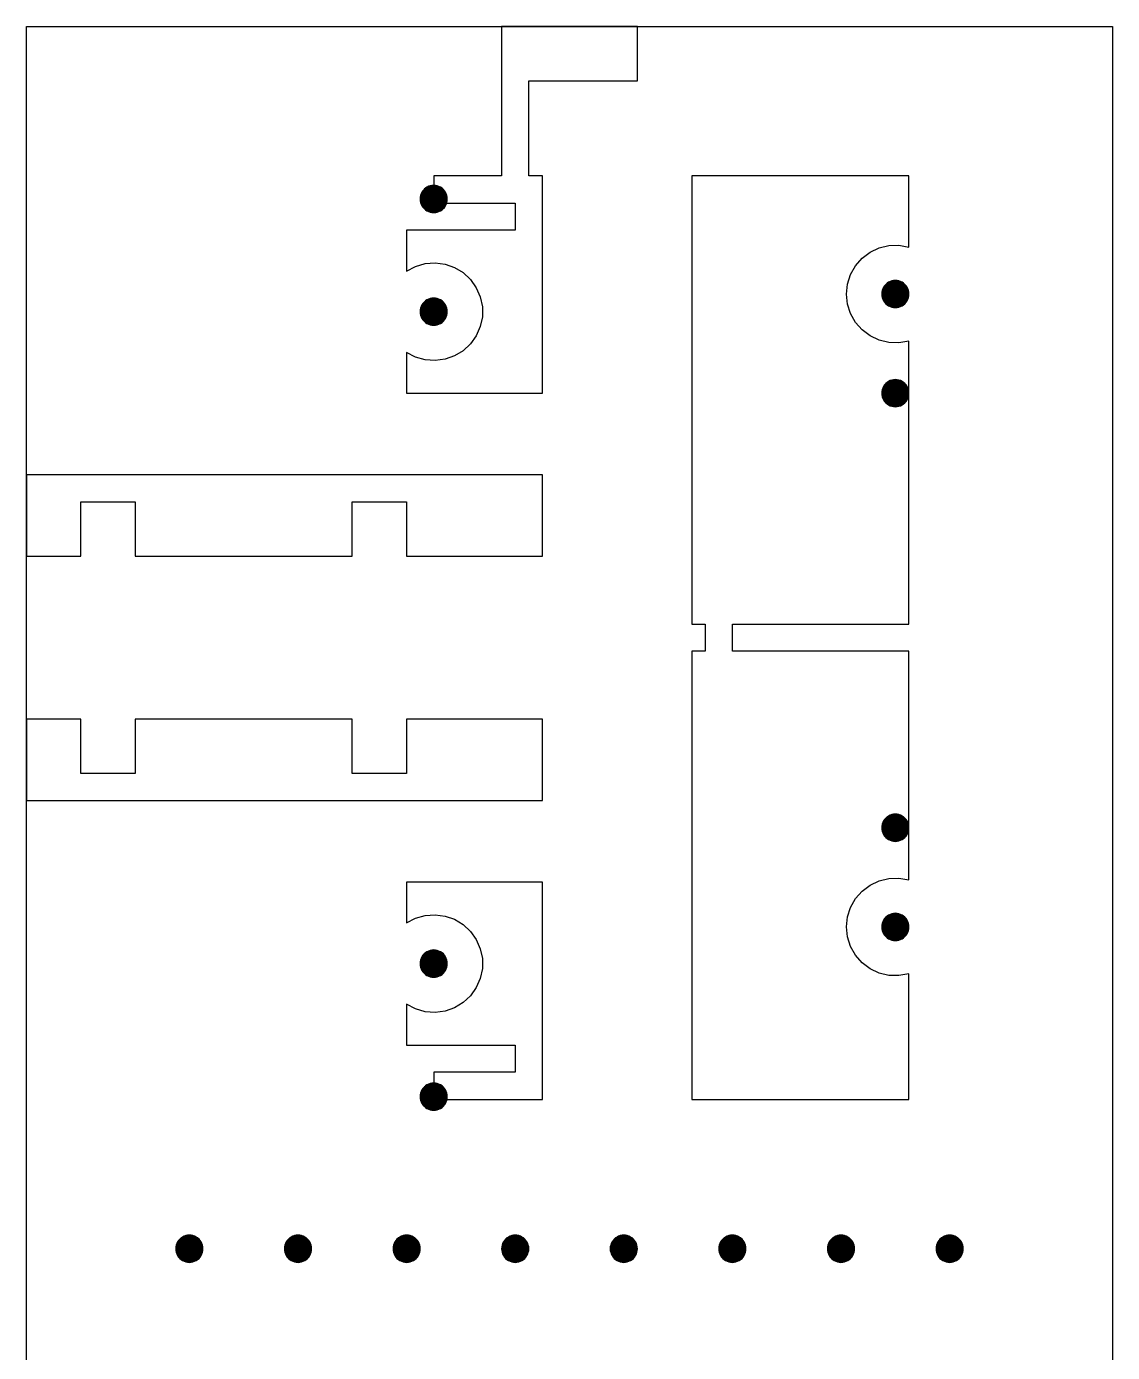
# Model space of a CAD drawing. Extents: x -2 to 177, y -6 to 16.
# Drawn here: x 98 to 102, y -0.382 to 4.5 of the extents above; entities that cross this region are included whole.
import ezdxf

# ---------------------------------------------------------------- set-up
doc = ezdxf.new("R2010")
doc.units = 0
for name, color, linetype in [('C2', 232, 'continuous'), ('Outline', 1, 'continuous'), ('V2', 103, 'continuous')]:
    doc.layers.add(name, color=color, linetype=linetype)

msp = doc.modelspace()

# ---------------------------------------------------------------- linework, layer by layer
at = {"layer": 'C2'}
for points in [[(99.4, 3.3003), (99.4, 3.15), (99.9, 3.15), (99.9, 3.95), (99.85, 3.95), (99.85, 4.3), (100.25, 4.3), (100.25, 4.5), (99.75, 4.5), (99.75, 3.95), (99.5, 3.95), (99.5, 3.915), (99.482, 3.9117), (99.4665, 3.9021), (99.4554, 3.8876), (99.4503, 3.8701), (99.4518, 3.8519), (99.4597, 3.8354), (99.473, 3.8229), (99.4899, 3.816), (99.5082, 3.8157), (99.5253, 3.8219), (99.5391, 3.8339), (99.5477, 3.85), (99.8, 3.85), (99.8, 3.75), (99.4, 3.75), (99.4, 3.5997), (99.4327, 3.6169), (99.4682, 3.6272), (99.5051, 3.6299), (99.5417, 3.6251), (99.5766, 3.6129), (99.6082, 3.5938), (99.6353, 3.5687), (99.6567, 3.5385), (99.6715, 3.5047), (99.679, 3.4685), (99.679, 3.4315), (99.6715, 3.3953), (99.6567, 3.3615), (99.6353, 3.3313), (99.6082, 3.3062), (99.5766, 3.2871), (99.5417, 3.2749), (99.5051, 3.2701), (99.4682, 3.2728), (99.4327, 3.2831), (99.4, 3.3003)], [(101.25, 1.3579), (101.25, 2.2), (100.6, 2.2), (100.6, 2.3), (101.25, 2.3), (101.25, 3.3421), (101.2136, 3.3355), (101.1766, 3.3365), (101.1407, 3.3451), (101.1072, 3.3608), (101.0776, 3.383), (101.0532, 3.4108), (101.035, 3.443), (101.0238, 3.4782), (101.02, 3.515), (101.0238, 3.5518), (101.035, 3.587), (101.0532, 3.6192), (101.0776, 3.647), (101.1072, 3.6692), (101.1407, 3.6849), (101.1766, 3.6935), (101.2136, 3.6945), (101.25, 3.6879), (101.25, 3.95), (100.45, 3.95), (100.45, 2.3), (100.5, 2.3), (100.5, 2.2), (100.45, 2.2), (100.45, 0.55), (101.25, 0.55), (101.25, 1.0121), (101.2136, 1.0055), (101.1766, 1.0065), (101.1407, 1.0151), (101.1072, 1.0308), (101.0776, 1.053), (101.0532, 1.0808), (101.035, 1.113), (101.0238, 1.1482), (101.02, 1.185), (101.0238, 1.2218), (101.035, 1.257), (101.0532, 1.2892), (101.0776, 1.317), (101.1072, 1.3392), (101.1407, 1.3549), (101.1766, 1.3635), (101.2136, 1.3645), (101.25, 1.3579)], [(101.25, 3.515), (101.2496, 3.5215), (101.2483, 3.5279), (101.2462, 3.5341), (101.2433, 3.54), (101.2397, 3.5454), (101.2354, 3.5504), (101.2304, 3.5547), (101.225, 3.5583), (101.2191, 3.5612), (101.2129, 3.5633), (101.2065, 3.5646), (101.2, 3.565), (101.1935, 3.5646), (101.1871, 3.5633), (101.1809, 3.5612), (101.175, 3.5583), (101.1696, 3.5547), (101.1646, 3.5504), (101.1603, 3.5454), (101.1567, 3.54), (101.1538, 3.5341), (101.1517, 3.5279), (101.1504, 3.5215), (101.15, 3.515), (101.1504, 3.5085), (101.1517, 3.5021), (101.1538, 3.4959), (101.1567, 3.49), (101.1603, 3.4846), (101.1646, 3.4796), (101.1696, 3.4753), (101.175, 3.4717), (101.1809, 3.4688), (101.1871, 3.4667), (101.1935, 3.4654), (101.2, 3.465), (101.2065, 3.4654), (101.2129, 3.4667), (101.2191, 3.4688), (101.225, 3.4717), (101.2304, 3.4753), (101.2354, 3.4796), (101.2397, 3.4846), (101.2433, 3.49), (101.2462, 3.4959), (101.2483, 3.5021), (101.2496, 3.5085), (101.25, 3.515)], [(99.55, 3.45), (99.5496, 3.4565), (99.5483, 3.4629), (99.5462, 3.4691), (99.5433, 3.475), (99.5397, 3.4804), (99.5354, 3.4854), (99.5304, 3.4897), (99.525, 3.4933), (99.5191, 3.4962), (99.5129, 3.4983), (99.5065, 3.4996), (99.5, 3.5), (99.4935, 3.4996), (99.4871, 3.4983), (99.4809, 3.4962), (99.475, 3.4933), (99.4696, 3.4897), (99.4646, 3.4854), (99.4603, 3.4804), (99.4567, 3.475), (99.4538, 3.4691), (99.4517, 3.4629), (99.4504, 3.4565), (99.45, 3.45), (99.4504, 3.4435), (99.4517, 3.4371), (99.4538, 3.4309), (99.4567, 3.425), (99.4603, 3.4196), (99.4646, 3.4146), (99.4696, 3.4103), (99.475, 3.4067), (99.4809, 3.4038), (99.4871, 3.4017), (99.4935, 3.4004), (99.5, 3.4), (99.5065, 3.4004), (99.5129, 3.4017), (99.5191, 3.4038), (99.525, 3.4067), (99.5304, 3.4103), (99.5354, 3.4146), (99.5397, 3.4196), (99.5433, 3.425), (99.5462, 3.4309), (99.5483, 3.4371), (99.5496, 3.4435), (99.55, 3.45)], [(98, 2.55), (98.2, 2.55), (98.2, 2.75), (98.4, 2.75), (98.4, 2.55), (99.2, 2.55), (99.2, 2.75), (99.4, 2.75), (99.4, 2.55), (99.9, 2.55), (99.9, 2.85), (98, 2.85), (98, 2.55)], [(98, 1.65), (99.9, 1.65), (99.9, 1.95), (99.4, 1.95), (99.4, 1.75), (99.2, 1.75), (99.2, 1.95), (98.4, 1.95), (98.4, 1.75), (98.2, 1.75), (98.2, 1.95), (98, 1.95), (98, 1.65)], [(99.4, 0.9003), (99.4, 0.75), (99.8, 0.75), (99.8, 0.65), (99.5, 0.65), (99.5, 0.61), (99.4816, 0.6065), (99.4659, 0.5965), (99.4548, 0.5814), (99.4501, 0.5634), (99.4524, 0.5448), (99.4613, 0.5284), (99.4756, 0.5164), (99.4933, 0.5104), (99.512, 0.5115), (99.529, 0.5192), (99.5419, 0.5327), (99.549, 0.55), (99.9, 0.55), (99.9, 1.35), (99.4, 1.35), (99.4, 1.1997), (99.4327, 1.2169), (99.4682, 1.2272), (99.5051, 1.2299), (99.5417, 1.2251), (99.5766, 1.2129), (99.6082, 1.1938), (99.6353, 1.1687), (99.6567, 1.1385), (99.6715, 1.1047), (99.679, 1.0685), (99.679, 1.0315), (99.6715, 0.9953), (99.6567, 0.9615), (99.6353, 0.9313), (99.6082, 0.9062), (99.5766, 0.8871), (99.5417, 0.8749), (99.5051, 0.8701), (99.4682, 0.8728), (99.4327, 0.8831), (99.4, 0.9003)], [(101.25, 1.185), (101.2496, 1.1915), (101.2483, 1.1979), (101.2462, 1.2041), (101.2433, 1.21), (101.2397, 1.2154), (101.2354, 1.2204), (101.2304, 1.2247), (101.225, 1.2283), (101.2191, 1.2312), (101.2129, 1.2333), (101.2065, 1.2346), (101.2, 1.235), (101.1935, 1.2346), (101.1871, 1.2333), (101.1809, 1.2312), (101.175, 1.2283), (101.1696, 1.2247), (101.1646, 1.2204), (101.1603, 1.2154), (101.1567, 1.21), (101.1538, 1.2041), (101.1517, 1.1979), (101.1504, 1.1915), (101.15, 1.185), (101.1504, 1.1785), (101.1517, 1.1721), (101.1538, 1.1659), (101.1567, 1.16), (101.1603, 1.1546), (101.1646, 1.1496), (101.1696, 1.1453), (101.175, 1.1417), (101.1809, 1.1388), (101.1871, 1.1367), (101.1935, 1.1354), (101.2, 1.135), (101.2065, 1.1354), (101.2129, 1.1367), (101.2191, 1.1388), (101.225, 1.1417), (101.2304, 1.1453), (101.2354, 1.1496), (101.2397, 1.1546), (101.2433, 1.16), (101.2462, 1.1659), (101.2483, 1.1721), (101.2496, 1.1785), (101.25, 1.185)], [(99.55, 1.05), (99.5496, 1.0565), (99.5483, 1.0629), (99.5462, 1.0691), (99.5433, 1.075), (99.5397, 1.0804), (99.5354, 1.0854), (99.5304, 1.0897), (99.525, 1.0933), (99.5191, 1.0962), (99.5129, 1.0983), (99.5065, 1.0996), (99.5, 1.1), (99.4935, 1.0996), (99.4871, 1.0983), (99.4809, 1.0962), (99.475, 1.0933), (99.4696, 1.0897), (99.4646, 1.0854), (99.4603, 1.0804), (99.4567, 1.075), (99.4538, 1.0691), (99.4517, 1.0629), (99.4504, 1.0565), (99.45, 1.05), (99.4504, 1.0435), (99.4517, 1.0371), (99.4538, 1.0309), (99.4567, 1.025), (99.4603, 1.0196), (99.4646, 1.0146), (99.4696, 1.0103), (99.475, 1.0067), (99.4809, 1.0038), (99.4871, 1.0017), (99.4935, 1.0004), (99.5, 1), (99.5065, 1.0004), (99.5129, 1.0017), (99.5191, 1.0038), (99.525, 1.0067), (99.5304, 1.0103), (99.5354, 1.0146), (99.5397, 1.0196), (99.5433, 1.025), (99.5462, 1.0309), (99.5483, 1.0371), (99.5496, 1.0435), (99.55, 1.05)], [(98.65, 0), (98.6496, 0.0065), (98.6483, 0.0129), (98.6462, 0.0191), (98.6433, 0.025), (98.6397, 0.0304), (98.6354, 0.0354), (98.6304, 0.0397), (98.625, 0.0433), (98.6191, 0.0462), (98.6129, 0.0483), (98.6065, 0.0496), (98.6, 0.05), (98.5935, 0.0496), (98.5871, 0.0483), (98.5809, 0.0462), (98.575, 0.0433), (98.5696, 0.0397), (98.5646, 0.0354), (98.5603, 0.0304), (98.5567, 0.025), (98.5538, 0.0191), (98.5517, 0.0129), (98.5504, 0.0065), (98.55, 0), (98.5504, -0.0065), (98.5517, -0.0129), (98.5538, -0.0191), (98.5567, -0.025), (98.5603, -0.0304), (98.5646, -0.0354), (98.5696, -0.0397), (98.575, -0.0433), (98.5809, -0.0462), (98.5871, -0.0483), (98.5935, -0.0496), (98.6, -0.05), (98.6065, -0.0496), (98.6129, -0.0483), (98.6191, -0.0462), (98.625, -0.0433), (98.6304, -0.0397), (98.6354, -0.0354), (98.6397, -0.0304), (98.6433, -0.025), (98.6462, -0.0191), (98.6483, -0.0129), (98.6496, -0.0065), (98.65, 0)], [(99.05, 0), (99.0496, 0.0065), (99.0483, 0.0129), (99.0462, 0.0191), (99.0433, 0.025), (99.0397, 0.0304), (99.0354, 0.0354), (99.0304, 0.0397), (99.025, 0.0433), (99.0191, 0.0462), (99.0129, 0.0483), (99.0065, 0.0496), (99, 0.05), (98.9935, 0.0496), (98.9871, 0.0483), (98.9809, 0.0462), (98.975, 0.0433), (98.9696, 0.0397), (98.9646, 0.0354), (98.9603, 0.0304), (98.9567, 0.025), (98.9538, 0.0191), (98.9517, 0.0129), (98.9504, 0.0065), (98.95, 0), (98.9504, -0.0065), (98.9517, -0.0129), (98.9538, -0.0191), (98.9567, -0.025), (98.9603, -0.0304), (98.9646, -0.0354), (98.9696, -0.0397), (98.975, -0.0433), (98.9809, -0.0462), (98.9871, -0.0483), (98.9935, -0.0496), (99, -0.05), (99.0065, -0.0496), (99.0129, -0.0483), (99.0191, -0.0462), (99.025, -0.0433), (99.0304, -0.0397), (99.0354, -0.0354), (99.0397, -0.0304), (99.0433, -0.025), (99.0462, -0.0191), (99.0483, -0.0129), (99.0496, -0.0065), (99.05, 0)], [(99.45, 0), (99.4496, 0.0065), (99.4483, 0.0129), (99.4462, 0.0191), (99.4433, 0.025), (99.4397, 0.0304), (99.4354, 0.0354), (99.4304, 0.0397), (99.425, 0.0433), (99.4191, 0.0462), (99.4129, 0.0483), (99.4065, 0.0496), (99.4, 0.05), (99.3935, 0.0496), (99.3871, 0.0483), (99.3809, 0.0462), (99.375, 0.0433), (99.3696, 0.0397), (99.3646, 0.0354), (99.3603, 0.0304), (99.3567, 0.025), (99.3538, 0.0191), (99.3517, 0.0129), (99.3504, 0.0065), (99.35, 0), (99.3504, -0.0065), (99.3517, -0.0129), (99.3538, -0.0191), (99.3567, -0.025), (99.3603, -0.0304), (99.3646, -0.0354), (99.3696, -0.0397), (99.375, -0.0433), (99.3809, -0.0462), (99.3871, -0.0483), (99.3935, -0.0496), (99.4, -0.05), (99.4065, -0.0496), (99.4129, -0.0483), (99.4191, -0.0462), (99.425, -0.0433), (99.4304, -0.0397), (99.4354, -0.0354), (99.4397, -0.0304), (99.4433, -0.025), (99.4462, -0.0191), (99.4483, -0.0129), (99.4496, -0.0065), (99.45, 0)], [(99.85, 0), (99.8496, 0.0065), (99.8483, 0.0129), (99.8462, 0.0191), (99.8433, 0.025), (99.8397, 0.0304), (99.8354, 0.0354), (99.8304, 0.0397), (99.825, 0.0433), (99.8191, 0.0462), (99.8129, 0.0483), (99.8065, 0.0496), (99.8, 0.05), (99.7935, 0.0496), (99.7871, 0.0483), (99.7809, 0.0462), (99.775, 0.0433), (99.7696, 0.0397), (99.7646, 0.0354), (99.7603, 0.0304), (99.7567, 0.025), (99.7538, 0.0191), (99.7517, 0.0129), (99.7504, 0.0065), (99.75, 0), (99.7504, -0.0065), (99.7517, -0.0129), (99.7538, -0.0191), (99.7567, -0.025), (99.7603, -0.0304), (99.7646, -0.0354), (99.7696, -0.0397), (99.775, -0.0433), (99.7809, -0.0462), (99.7871, -0.0483), (99.7935, -0.0496), (99.8, -0.05), (99.8065, -0.0496), (99.8129, -0.0483), (99.8191, -0.0462), (99.825, -0.0433), (99.8304, -0.0397), (99.8354, -0.0354), (99.8397, -0.0304), (99.8433, -0.025), (99.8462, -0.0191), (99.8483, -0.0129), (99.8496, -0.0065), (99.85, 0)], [(100.25, 0), (100.2496, 0.0065), (100.2483, 0.0129), (100.2462, 0.0191), (100.2433, 0.025), (100.2397, 0.0304), (100.2354, 0.0354), (100.2304, 0.0397), (100.225, 0.0433), (100.2191, 0.0462), (100.2129, 0.0483), (100.2065, 0.0496), (100.2, 0.05), (100.1935, 0.0496), (100.1871, 0.0483), (100.1809, 0.0462), (100.175, 0.0433), (100.1696, 0.0397), (100.1646, 0.0354), (100.1603, 0.0304), (100.1567, 0.025), (100.1538, 0.0191), (100.1517, 0.0129), (100.1504, 0.0065), (100.15, 0), (100.1504, -0.0065), (100.1517, -0.0129), (100.1538, -0.0191), (100.1567, -0.025), (100.1603, -0.0304), (100.1646, -0.0354), (100.1696, -0.0397), (100.175, -0.0433), (100.1809, -0.0462), (100.1871, -0.0483), (100.1935, -0.0496), (100.2, -0.05), (100.2065, -0.0496), (100.2129, -0.0483), (100.2191, -0.0462), (100.225, -0.0433), (100.2304, -0.0397), (100.2354, -0.0354), (100.2397, -0.0304), (100.2433, -0.025), (100.2462, -0.0191), (100.2483, -0.0129), (100.2496, -0.0065), (100.25, 0)], [(100.65, 0), (100.6496, 0.0065), (100.6483, 0.0129), (100.6462, 0.0191), (100.6433, 0.025), (100.6397, 0.0304), (100.6354, 0.0354), (100.6304, 0.0397), (100.625, 0.0433), (100.6191, 0.0462), (100.6129, 0.0483), (100.6065, 0.0496), (100.6, 0.05), (100.5935, 0.0496), (100.5871, 0.0483), (100.5809, 0.0462), (100.575, 0.0433), (100.5696, 0.0397), (100.5646, 0.0354), (100.5603, 0.0304), (100.5567, 0.025), (100.5538, 0.0191), (100.5517, 0.0129), (100.5504, 0.0065), (100.55, 0), (100.5504, -0.0065), (100.5517, -0.0129), (100.5538, -0.0191), (100.5567, -0.025), (100.5603, -0.0304), (100.5646, -0.0354), (100.5696, -0.0397), (100.575, -0.0433), (100.5809, -0.0462), (100.5871, -0.0483), (100.5935, -0.0496), (100.6, -0.05), (100.6065, -0.0496), (100.6129, -0.0483), (100.6191, -0.0462), (100.625, -0.0433), (100.6304, -0.0397), (100.6354, -0.0354), (100.6397, -0.0304), (100.6433, -0.025), (100.6462, -0.0191), (100.6483, -0.0129), (100.6496, -0.0065), (100.65, 0)], [(101.05, 0), (101.0496, 0.0065), (101.0483, 0.0129), (101.0462, 0.0191), (101.0433, 0.025), (101.0397, 0.0304), (101.0354, 0.0354), (101.0304, 0.0397), (101.025, 0.0433), (101.0191, 0.0462), (101.0129, 0.0483), (101.0065, 0.0496), (101, 0.05), (100.9935, 0.0496), (100.9871, 0.0483), (100.9809, 0.0462), (100.975, 0.0433), (100.9696, 0.0397), (100.9646, 0.0354), (100.9603, 0.0304), (100.9567, 0.025), (100.9538, 0.0191), (100.9517, 0.0129), (100.9504, 0.0065), (100.95, 0), (100.9504, -0.0065), (100.9517, -0.0129), (100.9538, -0.0191), (100.9567, -0.025), (100.9603, -0.0304), (100.9646, -0.0354), (100.9696, -0.0397), (100.975, -0.0433), (100.9809, -0.0462), (100.9871, -0.0483), (100.9935, -0.0496), (101, -0.05), (101.0065, -0.0496), (101.0129, -0.0483), (101.0191, -0.0462), (101.025, -0.0433), (101.0304, -0.0397), (101.0354, -0.0354), (101.0397, -0.0304), (101.0433, -0.025), (101.0462, -0.0191), (101.0483, -0.0129), (101.0496, -0.0065), (101.05, 0)], [(101.45, 0), (101.4496, 0.0065), (101.4483, 0.0129), (101.4462, 0.0191), (101.4433, 0.025), (101.4397, 0.0304), (101.4354, 0.0354), (101.4304, 0.0397), (101.425, 0.0433), (101.4191, 0.0462), (101.4129, 0.0483), (101.4065, 0.0496), (101.4, 0.05), (101.3935, 0.0496), (101.3871, 0.0483), (101.3809, 0.0462), (101.375, 0.0433), (101.3696, 0.0397), (101.3646, 0.0354), (101.3603, 0.0304), (101.3567, 0.025), (101.3538, 0.0191), (101.3517, 0.0129), (101.3504, 0.0065), (101.35, 0), (101.3504, -0.0065), (101.3517, -0.0129), (101.3538, -0.0191), (101.3567, -0.025), (101.3603, -0.0304), (101.3646, -0.0354), (101.3696, -0.0397), (101.375, -0.0433), (101.3809, -0.0462), (101.3871, -0.0483), (101.3935, -0.0496), (101.4, -0.05), (101.4065, -0.0496), (101.4129, -0.0483), (101.4191, -0.0462), (101.425, -0.0433), (101.4304, -0.0397), (101.4354, -0.0354), (101.4397, -0.0304), (101.4433, -0.025), (101.4462, -0.0191), (101.4483, -0.0129), (101.4496, -0.0065), (101.45, 0)]]:
    msp.add_lwpolyline(points, close=True, dxfattribs=at)
at = {"layer": 'Outline'}
msp.add_lwpolyline([(102, 4.5), (102, -4.5), (98, -4.5), (98, 4.5)], close=True, dxfattribs=at)
at = {"layer": 'V2'}
for points in [[(99.55, 3.865), (99.5496, 3.8715), (99.5483, 3.8779), (99.5462, 3.8841), (99.5433, 3.89), (99.5397, 3.8954), (99.5354, 3.9004), (99.5304, 3.9047), (99.525, 3.9083), (99.5191, 3.9112), (99.5129, 3.9133), (99.5065, 3.9146), (99.5, 3.915), (99.4935, 3.9146), (99.4871, 3.9133), (99.4809, 3.9112), (99.475, 3.9083), (99.4696, 3.9047), (99.4646, 3.9004), (99.4603, 3.8954), (99.4567, 3.89), (99.4538, 3.8841), (99.4517, 3.8779), (99.4504, 3.8715), (99.45, 3.865), (99.4504, 3.8585), (99.4517, 3.8521), (99.4538, 3.8459), (99.4567, 3.84), (99.4603, 3.8346), (99.4646, 3.8296), (99.4696, 3.8253), (99.475, 3.8217), (99.4809, 3.8188), (99.4871, 3.8167), (99.4935, 3.8154), (99.5, 3.815), (99.5065, 3.8154), (99.5129, 3.8167), (99.5191, 3.8188), (99.525, 3.8217), (99.5304, 3.8253), (99.5354, 3.8296), (99.5397, 3.8346), (99.5433, 3.84), (99.5462, 3.8459), (99.5483, 3.8521), (99.5496, 3.8585), (99.55, 3.865)], [(101.25, 3.515), (101.2496, 3.5215), (101.2483, 3.5279), (101.2462, 3.5341), (101.2433, 3.54), (101.2397, 3.5454), (101.2354, 3.5504), (101.2304, 3.5547), (101.225, 3.5583), (101.2191, 3.5612), (101.2129, 3.5633), (101.2065, 3.5646), (101.2, 3.565), (101.1935, 3.5646), (101.1871, 3.5633), (101.1809, 3.5612), (101.175, 3.5583), (101.1696, 3.5547), (101.1646, 3.5504), (101.1603, 3.5454), (101.1567, 3.54), (101.1538, 3.5341), (101.1517, 3.5279), (101.1504, 3.5215), (101.15, 3.515), (101.1504, 3.5085), (101.1517, 3.5021), (101.1538, 3.4959), (101.1567, 3.49), (101.1603, 3.4846), (101.1646, 3.4796), (101.1696, 3.4753), (101.175, 3.4717), (101.1809, 3.4688), (101.1871, 3.4667), (101.1935, 3.4654), (101.2, 3.465), (101.2065, 3.4654), (101.2129, 3.4667), (101.2191, 3.4688), (101.225, 3.4717), (101.2304, 3.4753), (101.2354, 3.4796), (101.2397, 3.4846), (101.2433, 3.49), (101.2462, 3.4959), (101.2483, 3.5021), (101.2496, 3.5085), (101.25, 3.515)], [(99.55, 3.45), (99.5496, 3.4565), (99.5483, 3.4629), (99.5462, 3.4691), (99.5433, 3.475), (99.5397, 3.4804), (99.5354, 3.4854), (99.5304, 3.4897), (99.525, 3.4933), (99.5191, 3.4962), (99.5129, 3.4983), (99.5065, 3.4996), (99.5, 3.5), (99.4935, 3.4996), (99.4871, 3.4983), (99.4809, 3.4962), (99.475, 3.4933), (99.4696, 3.4897), (99.4646, 3.4854), (99.4603, 3.4804), (99.4567, 3.475), (99.4538, 3.4691), (99.4517, 3.4629), (99.4504, 3.4565), (99.45, 3.45), (99.4504, 3.4435), (99.4517, 3.4371), (99.4538, 3.4309), (99.4567, 3.425), (99.4603, 3.4196), (99.4646, 3.4146), (99.4696, 3.4103), (99.475, 3.4067), (99.4809, 3.4038), (99.4871, 3.4017), (99.4935, 3.4004), (99.5, 3.4), (99.5065, 3.4004), (99.5129, 3.4017), (99.5191, 3.4038), (99.525, 3.4067), (99.5304, 3.4103), (99.5354, 3.4146), (99.5397, 3.4196), (99.5433, 3.425), (99.5462, 3.4309), (99.5483, 3.4371), (99.5496, 3.4435), (99.55, 3.45)], [(101.25, 3.15), (101.2496, 3.1565), (101.2483, 3.1629), (101.2462, 3.1691), (101.2433, 3.175), (101.2397, 3.1804), (101.2354, 3.1854), (101.2304, 3.1897), (101.225, 3.1933), (101.2191, 3.1962), (101.2129, 3.1983), (101.2065, 3.1996), (101.2, 3.2), (101.1935, 3.1996), (101.1871, 3.1983), (101.1809, 3.1962), (101.175, 3.1933), (101.1696, 3.1897), (101.1646, 3.1854), (101.1603, 3.1804), (101.1567, 3.175), (101.1538, 3.1691), (101.1517, 3.1629), (101.1504, 3.1565), (101.15, 3.15), (101.1504, 3.1435), (101.1517, 3.1371), (101.1538, 3.1309), (101.1567, 3.125), (101.1603, 3.1196), (101.1646, 3.1146), (101.1696, 3.1103), (101.175, 3.1067), (101.1809, 3.1038), (101.1871, 3.1017), (101.1935, 3.1004), (101.2, 3.1), (101.2065, 3.1004), (101.2129, 3.1017), (101.2191, 3.1038), (101.225, 3.1067), (101.2304, 3.1103), (101.2354, 3.1146), (101.2397, 3.1196), (101.2433, 3.125), (101.2462, 3.1309), (101.2483, 3.1371), (101.2496, 3.1435), (101.25, 3.15)], [(101.25, 1.55), (101.2496, 1.5565), (101.2483, 1.5629), (101.2462, 1.5691), (101.2433, 1.575), (101.2397, 1.5804), (101.2354, 1.5854), (101.2304, 1.5897), (101.225, 1.5933), (101.2191, 1.5962), (101.2129, 1.5983), (101.2065, 1.5996), (101.2, 1.6), (101.1935, 1.5996), (101.1871, 1.5983), (101.1809, 1.5962), (101.175, 1.5933), (101.1696, 1.5897), (101.1646, 1.5854), (101.1603, 1.5804), (101.1567, 1.575), (101.1538, 1.5691), (101.1517, 1.5629), (101.1504, 1.5565), (101.15, 1.55), (101.1504, 1.5435), (101.1517, 1.5371), (101.1538, 1.5309), (101.1567, 1.525), (101.1603, 1.5196), (101.1646, 1.5146), (101.1696, 1.5103), (101.175, 1.5067), (101.1809, 1.5038), (101.1871, 1.5017), (101.1935, 1.5004), (101.2, 1.5), (101.2065, 1.5004), (101.2129, 1.5017), (101.2191, 1.5038), (101.225, 1.5067), (101.2304, 1.5103), (101.2354, 1.5146), (101.2397, 1.5196), (101.2433, 1.525), (101.2462, 1.5309), (101.2483, 1.5371), (101.2496, 1.5435), (101.25, 1.55)], [(101.25, 1.185), (101.2496, 1.1915), (101.2483, 1.1979), (101.2462, 1.2041), (101.2433, 1.21), (101.2397, 1.2154), (101.2354, 1.2204), (101.2304, 1.2247), (101.225, 1.2283), (101.2191, 1.2312), (101.2129, 1.2333), (101.2065, 1.2346), (101.2, 1.235), (101.1935, 1.2346), (101.1871, 1.2333), (101.1809, 1.2312), (101.175, 1.2283), (101.1696, 1.2247), (101.1646, 1.2204), (101.1603, 1.2154), (101.1567, 1.21), (101.1538, 1.2041), (101.1517, 1.1979), (101.1504, 1.1915), (101.15, 1.185), (101.1504, 1.1785), (101.1517, 1.1721), (101.1538, 1.1659), (101.1567, 1.16), (101.1603, 1.1546), (101.1646, 1.1496), (101.1696, 1.1453), (101.175, 1.1417), (101.1809, 1.1388), (101.1871, 1.1367), (101.1935, 1.1354), (101.2, 1.135), (101.2065, 1.1354), (101.2129, 1.1367), (101.2191, 1.1388), (101.225, 1.1417), (101.2304, 1.1453), (101.2354, 1.1496), (101.2397, 1.1546), (101.2433, 1.16), (101.2462, 1.1659), (101.2483, 1.1721), (101.2496, 1.1785), (101.25, 1.185)], [(99.55, 1.05), (99.5496, 1.0565), (99.5483, 1.0629), (99.5462, 1.0691), (99.5433, 1.075), (99.5397, 1.0804), (99.5354, 1.0854), (99.5304, 1.0897), (99.525, 1.0933), (99.5191, 1.0962), (99.5129, 1.0983), (99.5065, 1.0996), (99.5, 1.1), (99.4935, 1.0996), (99.4871, 1.0983), (99.4809, 1.0962), (99.475, 1.0933), (99.4696, 1.0897), (99.4646, 1.0854), (99.4603, 1.0804), (99.4567, 1.075), (99.4538, 1.0691), (99.4517, 1.0629), (99.4504, 1.0565), (99.45, 1.05), (99.4504, 1.0435), (99.4517, 1.0371), (99.4538, 1.0309), (99.4567, 1.025), (99.4603, 1.0196), (99.4646, 1.0146), (99.4696, 1.0103), (99.475, 1.0067), (99.4809, 1.0038), (99.4871, 1.0017), (99.4935, 1.0004), (99.5, 1), (99.5065, 1.0004), (99.5129, 1.0017), (99.5191, 1.0038), (99.525, 1.0067), (99.5304, 1.0103), (99.5354, 1.0146), (99.5397, 1.0196), (99.5433, 1.025), (99.5462, 1.0309), (99.5483, 1.0371), (99.5496, 1.0435), (99.55, 1.05)], [(99.55, 0.56), (99.5496, 0.5665), (99.5483, 0.5729), (99.5462, 0.5791), (99.5433, 0.585), (99.5397, 0.5904), (99.5354, 0.5954), (99.5304, 0.5997), (99.525, 0.6033), (99.5191, 0.6062), (99.5129, 0.6083), (99.5065, 0.6096), (99.5, 0.61), (99.4935, 0.6096), (99.4871, 0.6083), (99.4809, 0.6062), (99.475, 0.6033), (99.4696, 0.5997), (99.4646, 0.5954), (99.4603, 0.5904), (99.4567, 0.585), (99.4538, 0.5791), (99.4517, 0.5729), (99.4504, 0.5665), (99.45, 0.56), (99.4504, 0.5535), (99.4517, 0.5471), (99.4538, 0.5409), (99.4567, 0.535), (99.4603, 0.5296), (99.4646, 0.5246), (99.4696, 0.5203), (99.475, 0.5167), (99.4809, 0.5138), (99.4871, 0.5117), (99.4935, 0.5104), (99.5, 0.51), (99.5065, 0.5104), (99.5129, 0.5117), (99.5191, 0.5138), (99.525, 0.5167), (99.5304, 0.5203), (99.5354, 0.5246), (99.5397, 0.5296), (99.5433, 0.535), (99.5462, 0.5409), (99.5483, 0.5471), (99.5496, 0.5535), (99.55, 0.56)], [(98.65, 0), (98.6496, 0.0065), (98.6483, 0.0129), (98.6462, 0.0191), (98.6433, 0.025), (98.6397, 0.0304), (98.6354, 0.0354), (98.6304, 0.0397), (98.625, 0.0433), (98.6191, 0.0462), (98.6129, 0.0483), (98.6065, 0.0496), (98.6, 0.05), (98.5935, 0.0496), (98.5871, 0.0483), (98.5809, 0.0462), (98.575, 0.0433), (98.5696, 0.0397), (98.5646, 0.0354), (98.5603, 0.0304), (98.5567, 0.025), (98.5538, 0.0191), (98.5517, 0.0129), (98.5504, 0.0065), (98.55, 0), (98.5504, -0.0065), (98.5517, -0.0129), (98.5538, -0.0191), (98.5567, -0.025), (98.5603, -0.0304), (98.5646, -0.0354), (98.5696, -0.0397), (98.575, -0.0433), (98.5809, -0.0462), (98.5871, -0.0483), (98.5935, -0.0496), (98.6, -0.05), (98.6065, -0.0496), (98.6129, -0.0483), (98.6191, -0.0462), (98.625, -0.0433), (98.6304, -0.0397), (98.6354, -0.0354), (98.6397, -0.0304), (98.6433, -0.025), (98.6462, -0.0191), (98.6483, -0.0129), (98.6496, -0.0065), (98.65, 0)], [(99.05, 0), (99.0496, 0.0065), (99.0483, 0.0129), (99.0462, 0.0191), (99.0433, 0.025), (99.0397, 0.0304), (99.0354, 0.0354), (99.0304, 0.0397), (99.025, 0.0433), (99.0191, 0.0462), (99.0129, 0.0483), (99.0065, 0.0496), (99, 0.05), (98.9935, 0.0496), (98.9871, 0.0483), (98.9809, 0.0462), (98.975, 0.0433), (98.9696, 0.0397), (98.9646, 0.0354), (98.9603, 0.0304), (98.9567, 0.025), (98.9538, 0.0191), (98.9517, 0.0129), (98.9504, 0.0065), (98.95, 0), (98.9504, -0.0065), (98.9517, -0.0129), (98.9538, -0.0191), (98.9567, -0.025), (98.9603, -0.0304), (98.9646, -0.0354), (98.9696, -0.0397), (98.975, -0.0433), (98.9809, -0.0462), (98.9871, -0.0483), (98.9935, -0.0496), (99, -0.05), (99.0065, -0.0496), (99.0129, -0.0483), (99.0191, -0.0462), (99.025, -0.0433), (99.0304, -0.0397), (99.0354, -0.0354), (99.0397, -0.0304), (99.0433, -0.025), (99.0462, -0.0191), (99.0483, -0.0129), (99.0496, -0.0065), (99.05, 0)], [(99.45, 0), (99.4496, 0.0065), (99.4483, 0.0129), (99.4462, 0.0191), (99.4433, 0.025), (99.4397, 0.0304), (99.4354, 0.0354), (99.4304, 0.0397), (99.425, 0.0433), (99.4191, 0.0462), (99.4129, 0.0483), (99.4065, 0.0496), (99.4, 0.05), (99.3935, 0.0496), (99.3871, 0.0483), (99.3809, 0.0462), (99.375, 0.0433), (99.3696, 0.0397), (99.3646, 0.0354), (99.3603, 0.0304), (99.3567, 0.025), (99.3538, 0.0191), (99.3517, 0.0129), (99.3504, 0.0065), (99.35, 0), (99.3504, -0.0065), (99.3517, -0.0129), (99.3538, -0.0191), (99.3567, -0.025), (99.3603, -0.0304), (99.3646, -0.0354), (99.3696, -0.0397), (99.375, -0.0433), (99.3809, -0.0462), (99.3871, -0.0483), (99.3935, -0.0496), (99.4, -0.05), (99.4065, -0.0496), (99.4129, -0.0483), (99.4191, -0.0462), (99.425, -0.0433), (99.4304, -0.0397), (99.4354, -0.0354), (99.4397, -0.0304), (99.4433, -0.025), (99.4462, -0.0191), (99.4483, -0.0129), (99.4496, -0.0065), (99.45, 0)], [(99.85, 0), (99.8496, 0.0065), (99.8483, 0.0129), (99.8462, 0.0191), (99.8433, 0.025), (99.8397, 0.0304), (99.8354, 0.0354), (99.8304, 0.0397), (99.825, 0.0433), (99.8191, 0.0462), (99.8129, 0.0483), (99.8065, 0.0496), (99.8, 0.05), (99.7935, 0.0496), (99.7871, 0.0483), (99.7809, 0.0462), (99.775, 0.0433), (99.7696, 0.0397), (99.7646, 0.0354), (99.7603, 0.0304), (99.7567, 0.025), (99.7538, 0.0191), (99.7517, 0.0129), (99.7504, 0.0065), (99.75, 0), (99.7504, -0.0065), (99.7517, -0.0129), (99.7538, -0.0191), (99.7567, -0.025), (99.7603, -0.0304), (99.7646, -0.0354), (99.7696, -0.0397), (99.775, -0.0433), (99.7809, -0.0462), (99.7871, -0.0483), (99.7935, -0.0496), (99.8, -0.05), (99.8065, -0.0496), (99.8129, -0.0483), (99.8191, -0.0462), (99.825, -0.0433), (99.8304, -0.0397), (99.8354, -0.0354), (99.8397, -0.0304), (99.8433, -0.025), (99.8462, -0.0191), (99.8483, -0.0129), (99.8496, -0.0065), (99.85, 0)], [(100.25, 0), (100.2496, 0.0065), (100.2483, 0.0129), (100.2462, 0.0191), (100.2433, 0.025), (100.2397, 0.0304), (100.2354, 0.0354), (100.2304, 0.0397), (100.225, 0.0433), (100.2191, 0.0462), (100.2129, 0.0483), (100.2065, 0.0496), (100.2, 0.05), (100.1935, 0.0496), (100.1871, 0.0483), (100.1809, 0.0462), (100.175, 0.0433), (100.1696, 0.0397), (100.1646, 0.0354), (100.1603, 0.0304), (100.1567, 0.025), (100.1538, 0.0191), (100.1517, 0.0129), (100.1504, 0.0065), (100.15, 0), (100.1504, -0.0065), (100.1517, -0.0129), (100.1538, -0.0191), (100.1567, -0.025), (100.1603, -0.0304), (100.1646, -0.0354), (100.1696, -0.0397), (100.175, -0.0433), (100.1809, -0.0462), (100.1871, -0.0483), (100.1935, -0.0496), (100.2, -0.05), (100.2065, -0.0496), (100.2129, -0.0483), (100.2191, -0.0462), (100.225, -0.0433), (100.2304, -0.0397), (100.2354, -0.0354), (100.2397, -0.0304), (100.2433, -0.025), (100.2462, -0.0191), (100.2483, -0.0129), (100.2496, -0.0065), (100.25, 0)], [(100.65, 0), (100.6496, 0.0065), (100.6483, 0.0129), (100.6462, 0.0191), (100.6433, 0.025), (100.6397, 0.0304), (100.6354, 0.0354), (100.6304, 0.0397), (100.625, 0.0433), (100.6191, 0.0462), (100.6129, 0.0483), (100.6065, 0.0496), (100.6, 0.05), (100.5935, 0.0496), (100.5871, 0.0483), (100.5809, 0.0462), (100.575, 0.0433), (100.5696, 0.0397), (100.5646, 0.0354), (100.5603, 0.0304), (100.5567, 0.025), (100.5538, 0.0191), (100.5517, 0.0129), (100.5504, 0.0065), (100.55, 0), (100.5504, -0.0065), (100.5517, -0.0129), (100.5538, -0.0191), (100.5567, -0.025), (100.5603, -0.0304), (100.5646, -0.0354), (100.5696, -0.0397), (100.575, -0.0433), (100.5809, -0.0462), (100.5871, -0.0483), (100.5935, -0.0496), (100.6, -0.05), (100.6065, -0.0496), (100.6129, -0.0483), (100.6191, -0.0462), (100.625, -0.0433), (100.6304, -0.0397), (100.6354, -0.0354), (100.6397, -0.0304), (100.6433, -0.025), (100.6462, -0.0191), (100.6483, -0.0129), (100.6496, -0.0065), (100.65, 0)], [(101.05, 0), (101.0496, 0.0065), (101.0483, 0.0129), (101.0462, 0.0191), (101.0433, 0.025), (101.0397, 0.0304), (101.0354, 0.0354), (101.0304, 0.0397), (101.025, 0.0433), (101.0191, 0.0462), (101.0129, 0.0483), (101.0065, 0.0496), (101, 0.05), (100.9935, 0.0496), (100.9871, 0.0483), (100.9809, 0.0462), (100.975, 0.0433), (100.9696, 0.0397), (100.9646, 0.0354), (100.9603, 0.0304), (100.9567, 0.025), (100.9538, 0.0191), (100.9517, 0.0129), (100.9504, 0.0065), (100.95, 0), (100.9504, -0.0065), (100.9517, -0.0129), (100.9538, -0.0191), (100.9567, -0.025), (100.9603, -0.0304), (100.9646, -0.0354), (100.9696, -0.0397), (100.975, -0.0433), (100.9809, -0.0462), (100.9871, -0.0483), (100.9935, -0.0496), (101, -0.05), (101.0065, -0.0496), (101.0129, -0.0483), (101.0191, -0.0462), (101.025, -0.0433), (101.0304, -0.0397), (101.0354, -0.0354), (101.0397, -0.0304), (101.0433, -0.025), (101.0462, -0.0191), (101.0483, -0.0129), (101.0496, -0.0065), (101.05, 0)], [(101.45, 0), (101.4496, 0.0065), (101.4483, 0.0129), (101.4462, 0.0191), (101.4433, 0.025), (101.4397, 0.0304), (101.4354, 0.0354), (101.4304, 0.0397), (101.425, 0.0433), (101.4191, 0.0462), (101.4129, 0.0483), (101.4065, 0.0496), (101.4, 0.05), (101.3935, 0.0496), (101.3871, 0.0483), (101.3809, 0.0462), (101.375, 0.0433), (101.3696, 0.0397), (101.3646, 0.0354), (101.3603, 0.0304), (101.3567, 0.025), (101.3538, 0.0191), (101.3517, 0.0129), (101.3504, 0.0065), (101.35, 0), (101.3504, -0.0065), (101.3517, -0.0129), (101.3538, -0.0191), (101.3567, -0.025), (101.3603, -0.0304), (101.3646, -0.0354), (101.3696, -0.0397), (101.375, -0.0433), (101.3809, -0.0462), (101.3871, -0.0483), (101.3935, -0.0496), (101.4, -0.05), (101.4065, -0.0496), (101.4129, -0.0483), (101.4191, -0.0462), (101.425, -0.0433), (101.4304, -0.0397), (101.4354, -0.0354), (101.4397, -0.0304), (101.4433, -0.025), (101.4462, -0.0191), (101.4483, -0.0129), (101.4496, -0.0065), (101.45, 0)]]:
    msp.add_lwpolyline(points, close=True, dxfattribs=at)
for points in [[(99.4809, 3.9112), (99.4646, 3.9004), (99.5, 3.865)], [(99.5, 3.915), (99.4809, 3.9112), (99.5, 3.865)], [(99.5191, 3.9112), (99.5, 3.915), (99.5, 3.865)], [(99.5354, 3.9004), (99.5191, 3.9112), (99.5, 3.865)], [(99.4538, 3.8841), (99.45, 3.865), (99.5, 3.865)], [(99.45, 3.865), (99.4538, 3.8459), (99.5, 3.865)], [(99.4646, 3.9004), (99.4538, 3.8841), (99.5, 3.865)], [(99.4538, 3.8459), (99.4646, 3.8296), (99.5, 3.865)], [(99.4646, 3.8296), (99.4809, 3.8188), (99.5, 3.865)], [(99.4809, 3.8188), (99.5, 3.815), (99.5, 3.865)], [(99.5462, 3.8841), (99.5354, 3.9004), (99.5, 3.865)], [(99.55, 3.865), (99.5462, 3.8841), (99.5, 3.865)], [(99.5, 3.815), (99.5191, 3.8188), (99.5, 3.865)], [(99.5191, 3.8188), (99.5354, 3.8296), (99.5, 3.865)], [(99.5354, 3.8296), (99.5462, 3.8459), (99.5, 3.865)], [(99.5462, 3.8459), (99.55, 3.865), (99.5, 3.865)], [(101.2, 3.565), (101.1809, 3.5612), (101.2, 3.515)], [(101.2191, 3.5612), (101.2, 3.565), (101.2, 3.515)], [(101.1538, 3.5341), (101.15, 3.515), (101.2, 3.515)], [(101.15, 3.515), (101.1538, 3.4959), (101.2, 3.515)], [(101.1646, 3.5504), (101.1538, 3.5341), (101.2, 3.515)], [(101.1538, 3.4959), (101.1646, 3.4796), (101.2, 3.515)], [(101.1809, 3.5612), (101.1646, 3.5504), (101.2, 3.515)], [(101.1646, 3.4796), (101.1809, 3.4688), (101.2, 3.515)], [(101.1809, 3.4688), (101.2, 3.465), (101.2, 3.515)], [(101.2354, 3.5504), (101.2191, 3.5612), (101.2, 3.515)], [(101.2462, 3.5341), (101.2354, 3.5504), (101.2, 3.515)], [(101.25, 3.515), (101.2462, 3.5341), (101.2, 3.515)], [(101.2, 3.465), (101.2191, 3.4688), (101.2, 3.515)], [(101.2191, 3.4688), (101.2354, 3.4796), (101.2, 3.515)], [(101.2354, 3.4796), (101.2462, 3.4959), (101.2, 3.515)], [(101.2462, 3.4959), (101.25, 3.515), (101.2, 3.515)], [(99.4538, 3.4691), (99.45, 3.45), (99.5, 3.45)], [(99.4646, 3.4854), (99.4538, 3.4691), (99.5, 3.45)], [(99.4809, 3.4962), (99.4646, 3.4854), (99.5, 3.45)], [(99.5, 3.5), (99.4809, 3.4962), (99.5, 3.45)], [(99.5191, 3.4962), (99.5, 3.5), (99.5, 3.45)], [(99.5354, 3.4854), (99.5191, 3.4962), (99.5, 3.45)], [(99.5462, 3.4691), (99.5354, 3.4854), (99.5, 3.45)], [(99.55, 3.45), (99.5462, 3.4691), (99.5, 3.45)], [(99.45, 3.45), (99.4538, 3.4309), (99.5, 3.45)], [(99.4538, 3.4309), (99.4646, 3.4146), (99.5, 3.45)], [(99.4646, 3.4146), (99.4809, 3.4038), (99.5, 3.45)], [(99.4809, 3.4038), (99.5, 3.4), (99.5, 3.45)], [(99.5, 3.4), (99.5191, 3.4038), (99.5, 3.45)], [(99.5191, 3.4038), (99.5354, 3.4146), (99.5, 3.45)], [(99.5354, 3.4146), (99.5462, 3.4309), (99.5, 3.45)], [(99.5462, 3.4309), (99.55, 3.45), (99.5, 3.45)], [(101.1646, 3.1854), (101.1538, 3.1691), (101.2, 3.15)], [(101.1809, 3.1962), (101.1646, 3.1854), (101.2, 3.15)], [(101.2, 3.2), (101.1809, 3.1962), (101.2, 3.15)], [(101.2191, 3.1962), (101.2, 3.2), (101.2, 3.15)], [(101.2354, 3.1854), (101.2191, 3.1962), (101.2, 3.15)], [(101.2462, 3.1691), (101.2354, 3.1854), (101.2, 3.15)], [(101.1538, 3.1691), (101.15, 3.15), (101.2, 3.15)], [(101.15, 3.15), (101.1538, 3.1309), (101.2, 3.15)], [(101.1538, 3.1309), (101.1646, 3.1146), (101.2, 3.15)], [(101.1646, 3.1146), (101.1809, 3.1038), (101.2, 3.15)], [(101.1809, 3.1038), (101.2, 3.1), (101.2, 3.15)], [(101.25, 3.15), (101.2462, 3.1691), (101.2, 3.15)], [(101.2, 3.1), (101.2191, 3.1038), (101.2, 3.15)], [(101.2191, 3.1038), (101.2354, 3.1146), (101.2, 3.15)], [(101.2354, 3.1146), (101.2462, 3.1309), (101.2, 3.15)], [(101.2462, 3.1309), (101.25, 3.15), (101.2, 3.15)], [(101.1538, 1.5691), (101.15, 1.55), (101.2, 1.55)], [(101.1646, 1.5854), (101.1538, 1.5691), (101.2, 1.55)], [(101.1809, 1.5962), (101.1646, 1.5854), (101.2, 1.55)], [(101.2, 1.6), (101.1809, 1.5962), (101.2, 1.55)], [(101.2191, 1.5962), (101.2, 1.6), (101.2, 1.55)], [(101.2354, 1.5854), (101.2191, 1.5962), (101.2, 1.55)], [(101.2462, 1.5691), (101.2354, 1.5854), (101.2, 1.55)], [(101.25, 1.55), (101.2462, 1.5691), (101.2, 1.55)], [(101.15, 1.55), (101.1538, 1.5309), (101.2, 1.55)], [(101.1538, 1.5309), (101.1646, 1.5146), (101.2, 1.55)], [(101.1646, 1.5146), (101.1809, 1.5038), (101.2, 1.55)], [(101.1809, 1.5038), (101.2, 1.5), (101.2, 1.55)], [(101.2, 1.5), (101.2191, 1.5038), (101.2, 1.55)], [(101.2191, 1.5038), (101.2354, 1.5146), (101.2, 1.55)], [(101.2354, 1.5146), (101.2462, 1.5309), (101.2, 1.55)], [(101.2462, 1.5309), (101.25, 1.55), (101.2, 1.55)], [(101.1809, 1.2312), (101.1646, 1.2204), (101.2, 1.185)], [(101.2, 1.235), (101.1809, 1.2312), (101.2, 1.185)], [(101.2191, 1.2312), (101.2, 1.235), (101.2, 1.185)], [(101.2354, 1.2204), (101.2191, 1.2312), (101.2, 1.185)], [(101.1538, 1.2041), (101.15, 1.185), (101.2, 1.185)], [(101.15, 1.185), (101.1538, 1.1659), (101.2, 1.185)], [(101.1646, 1.2204), (101.1538, 1.2041), (101.2, 1.185)], [(101.1538, 1.1659), (101.1646, 1.1496), (101.2, 1.185)], [(101.1646, 1.1496), (101.1809, 1.1388), (101.2, 1.185)], [(101.1809, 1.1388), (101.2, 1.135), (101.2, 1.185)], [(101.2462, 1.2041), (101.2354, 1.2204), (101.2, 1.185)], [(101.25, 1.185), (101.2462, 1.2041), (101.2, 1.185)], [(101.2, 1.135), (101.2191, 1.1388), (101.2, 1.185)], [(101.2191, 1.1388), (101.2354, 1.1496), (101.2, 1.185)], [(101.2354, 1.1496), (101.2462, 1.1659), (101.2, 1.185)], [(101.2462, 1.1659), (101.25, 1.185), (101.2, 1.185)], [(99.4646, 1.0854), (99.4538, 1.0691), (99.5, 1.05)], [(99.4809, 1.0962), (99.4646, 1.0854), (99.5, 1.05)], [(99.5, 1.1), (99.4809, 1.0962), (99.5, 1.05)], [(99.5191, 1.0962), (99.5, 1.1), (99.5, 1.05)], [(99.5354, 1.0854), (99.5191, 1.0962), (99.5, 1.05)], [(99.5462, 1.0691), (99.5354, 1.0854), (99.5, 1.05)], [(99.4538, 1.0691), (99.45, 1.05), (99.5, 1.05)], [(99.45, 1.05), (99.4538, 1.0309), (99.5, 1.05)], [(99.4538, 1.0309), (99.4646, 1.0146), (99.5, 1.05)], [(99.4646, 1.0146), (99.4809, 1.0038), (99.5, 1.05)], [(99.4809, 1.0038), (99.5, 1), (99.5, 1.05)], [(99.55, 1.05), (99.5462, 1.0691), (99.5, 1.05)], [(99.5, 1), (99.5191, 1.0038), (99.5, 1.05)], [(99.5191, 1.0038), (99.5354, 1.0146), (99.5, 1.05)], [(99.5354, 1.0146), (99.5462, 1.0309), (99.5, 1.05)], [(99.5462, 1.0309), (99.55, 1.05), (99.5, 1.05)], [(99.4646, 0.5954), (99.4538, 0.5791), (99.5, 0.56)], [(99.4809, 0.6062), (99.4646, 0.5954), (99.5, 0.56)], [(99.5, 0.61), (99.4809, 0.6062), (99.5, 0.56)], [(99.5191, 0.6062), (99.5, 0.61), (99.5, 0.56)], [(99.5354, 0.5954), (99.5191, 0.6062), (99.5, 0.56)], [(99.5462, 0.5791), (99.5354, 0.5954), (99.5, 0.56)], [(99.4538, 0.5791), (99.45, 0.56), (99.5, 0.56)], [(99.45, 0.56), (99.4538, 0.5409), (99.5, 0.56)], [(99.4538, 0.5409), (99.4646, 0.5246), (99.5, 0.56)], [(99.4646, 0.5246), (99.4809, 0.5138), (99.5, 0.56)], [(99.4809, 0.5138), (99.5, 0.51), (99.5, 0.56)], [(99.55, 0.56), (99.5462, 0.5791), (99.5, 0.56)], [(99.5, 0.51), (99.5191, 0.5138), (99.5, 0.56)], [(99.5191, 0.5138), (99.5354, 0.5246), (99.5, 0.56)], [(99.5354, 0.5246), (99.5462, 0.5409), (99.5, 0.56)], [(99.5462, 0.5409), (99.55, 0.56), (99.5, 0.56)], [(98.6, 0.05), (98.5809, 0.0462), (98.6, 0)], [(98.6191, 0.0462), (98.6, 0.05), (98.6, 0)], [(99, 0.05), (98.9809, 0.0462), (99, 0)], [(99.0191, 0.0462), (99, 0.05), (99, 0)], [(99.4, 0.05), (99.3809, 0.0462), (99.4, 0)], [(99.4191, 0.0462), (99.4, 0.05), (99.4, 0)], [(99.8, 0.05), (99.7809, 0.0462), (99.8, 0)], [(99.8191, 0.0462), (99.8, 0.05), (99.8, 0)], [(100.2, 0.05), (100.1809, 0.0462), (100.2, 0)], [(100.2191, 0.0462), (100.2, 0.05), (100.2, 0)], [(100.6, 0.05), (100.5809, 0.0462), (100.6, 0)], [(100.6191, 0.0462), (100.6, 0.05), (100.6, 0)], [(101, 0.05), (100.9809, 0.0462), (101, 0)], [(101.0191, 0.0462), (101, 0.05), (101, 0)], [(101.4, 0.05), (101.3809, 0.0462), (101.4, 0)], [(101.4191, 0.0462), (101.4, 0.05), (101.4, 0)], [(98.5538, 0.0191), (98.55, 0), (98.6, 0)], [(98.55, 0), (98.5538, -0.0191), (98.6, 0)], [(98.5646, 0.0354), (98.5538, 0.0191), (98.6, 0)], [(98.5809, 0.0462), (98.5646, 0.0354), (98.6, 0)], [(98.6354, 0.0354), (98.6191, 0.0462), (98.6, 0)], [(98.6462, 0.0191), (98.6354, 0.0354), (98.6, 0)], [(98.65, 0), (98.6462, 0.0191), (98.6, 0)], [(98.9538, 0.0191), (98.95, 0), (99, 0)], [(98.95, 0), (98.9538, -0.0191), (99, 0)], [(98.9646, 0.0354), (98.9538, 0.0191), (99, 0)], [(98.9809, 0.0462), (98.9646, 0.0354), (99, 0)], [(99.0354, 0.0354), (99.0191, 0.0462), (99, 0)], [(99.0462, 0.0191), (99.0354, 0.0354), (99, 0)], [(99.05, 0), (99.0462, 0.0191), (99, 0)], [(99.3538, 0.0191), (99.35, 0), (99.4, 0)], [(99.35, 0), (99.3538, -0.0191), (99.4, 0)], [(99.3646, 0.0354), (99.3538, 0.0191), (99.4, 0)], [(99.3809, 0.0462), (99.3646, 0.0354), (99.4, 0)], [(99.4354, 0.0354), (99.4191, 0.0462), (99.4, 0)], [(99.4462, 0.0191), (99.4354, 0.0354), (99.4, 0)], [(99.45, 0), (99.4462, 0.0191), (99.4, 0)], [(99.7538, 0.0191), (99.75, 0), (99.8, 0)], [(99.75, 0), (99.7538, -0.0191), (99.8, 0)], [(99.7646, 0.0354), (99.7538, 0.0191), (99.8, 0)], [(99.7809, 0.0462), (99.7646, 0.0354), (99.8, 0)], [(99.8354, 0.0354), (99.8191, 0.0462), (99.8, 0)], [(99.8462, 0.0191), (99.8354, 0.0354), (99.8, 0)], [(99.85, 0), (99.8462, 0.0191), (99.8, 0)], [(100.1538, 0.0191), (100.15, 0), (100.2, 0)], [(100.15, 0), (100.1538, -0.0191), (100.2, 0)], [(100.1646, 0.0354), (100.1538, 0.0191), (100.2, 0)], [(100.1809, 0.0462), (100.1646, 0.0354), (100.2, 0)], [(100.2354, 0.0354), (100.2191, 0.0462), (100.2, 0)], [(100.2462, 0.0191), (100.2354, 0.0354), (100.2, 0)], [(100.25, 0), (100.2462, 0.0191), (100.2, 0)], [(100.5538, 0.0191), (100.55, 0), (100.6, 0)], [(100.55, 0), (100.5538, -0.0191), (100.6, 0)], [(100.5646, 0.0354), (100.5538, 0.0191), (100.6, 0)], [(100.5809, 0.0462), (100.5646, 0.0354), (100.6, 0)], [(100.6354, 0.0354), (100.6191, 0.0462), (100.6, 0)], [(100.6462, 0.0191), (100.6354, 0.0354), (100.6, 0)], [(100.65, 0), (100.6462, 0.0191), (100.6, 0)], [(100.9538, 0.0191), (100.95, 0), (101, 0)], [(100.95, 0), (100.9538, -0.0191), (101, 0)], [(100.9646, 0.0354), (100.9538, 0.0191), (101, 0)], [(100.9809, 0.0462), (100.9646, 0.0354), (101, 0)], [(101.0354, 0.0354), (101.0191, 0.0462), (101, 0)], [(101.0462, 0.0191), (101.0354, 0.0354), (101, 0)], [(101.05, 0), (101.0462, 0.0191), (101, 0)], [(101.3538, 0.0191), (101.35, 0), (101.4, 0)], [(101.35, 0), (101.3538, -0.0191), (101.4, 0)], [(101.3646, 0.0354), (101.3538, 0.0191), (101.4, 0)], [(101.3809, 0.0462), (101.3646, 0.0354), (101.4, 0)], [(101.4354, 0.0354), (101.4191, 0.0462), (101.4, 0)], [(101.4462, 0.0191), (101.4354, 0.0354), (101.4, 0)], [(101.45, 0), (101.4462, 0.0191), (101.4, 0)], [(98.5538, -0.0191), (98.5646, -0.0354), (98.6, 0)], [(98.5646, -0.0354), (98.5809, -0.0462), (98.6, 0)], [(98.5809, -0.0462), (98.6, -0.05), (98.6, 0)], [(98.6, -0.05), (98.6191, -0.0462), (98.6, 0)], [(98.6191, -0.0462), (98.6354, -0.0354), (98.6, 0)], [(98.6354, -0.0354), (98.6462, -0.0191), (98.6, 0)], [(98.6462, -0.0191), (98.65, 0), (98.6, 0)], [(98.9538, -0.0191), (98.9646, -0.0354), (99, 0)], [(98.9646, -0.0354), (98.9809, -0.0462), (99, 0)], [(98.9809, -0.0462), (99, -0.05), (99, 0)], [(99, -0.05), (99.0191, -0.0462), (99, 0)], [(99.0191, -0.0462), (99.0354, -0.0354), (99, 0)], [(99.0354, -0.0354), (99.0462, -0.0191), (99, 0)], [(99.0462, -0.0191), (99.05, 0), (99, 0)], [(99.3538, -0.0191), (99.3646, -0.0354), (99.4, 0)], [(99.3646, -0.0354), (99.3809, -0.0462), (99.4, 0)], [(99.3809, -0.0462), (99.4, -0.05), (99.4, 0)], [(99.4, -0.05), (99.4191, -0.0462), (99.4, 0)], [(99.4191, -0.0462), (99.4354, -0.0354), (99.4, 0)], [(99.4354, -0.0354), (99.4462, -0.0191), (99.4, 0)], [(99.4462, -0.0191), (99.45, 0), (99.4, 0)], [(99.7538, -0.0191), (99.7646, -0.0354), (99.8, 0)], [(99.7646, -0.0354), (99.7809, -0.0462), (99.8, 0)], [(99.7809, -0.0462), (99.8, -0.05), (99.8, 0)], [(99.8, -0.05), (99.8191, -0.0462), (99.8, 0)], [(99.8191, -0.0462), (99.8354, -0.0354), (99.8, 0)], [(99.8354, -0.0354), (99.8462, -0.0191), (99.8, 0)], [(99.8462, -0.0191), (99.85, 0), (99.8, 0)], [(100.1538, -0.0191), (100.1646, -0.0354), (100.2, 0)], [(100.1646, -0.0354), (100.1809, -0.0462), (100.2, 0)], [(100.1809, -0.0462), (100.2, -0.05), (100.2, 0)], [(100.2, -0.05), (100.2191, -0.0462), (100.2, 0)], [(100.2191, -0.0462), (100.2354, -0.0354), (100.2, 0)], [(100.2354, -0.0354), (100.2462, -0.0191), (100.2, 0)], [(100.2462, -0.0191), (100.25, 0), (100.2, 0)], [(100.5538, -0.0191), (100.5646, -0.0354), (100.6, 0)], [(100.5646, -0.0354), (100.5809, -0.0462), (100.6, 0)], [(100.5809, -0.0462), (100.6, -0.05), (100.6, 0)], [(100.6, -0.05), (100.6191, -0.0462), (100.6, 0)], [(100.6191, -0.0462), (100.6354, -0.0354), (100.6, 0)], [(100.6354, -0.0354), (100.6462, -0.0191), (100.6, 0)], [(100.6462, -0.0191), (100.65, 0), (100.6, 0)], [(100.9538, -0.0191), (100.9646, -0.0354), (101, 0)], [(100.9646, -0.0354), (100.9809, -0.0462), (101, 0)], [(100.9809, -0.0462), (101, -0.05), (101, 0)], [(101, -0.05), (101.0191, -0.0462), (101, 0)], [(101.0191, -0.0462), (101.0354, -0.0354), (101, 0)], [(101.0354, -0.0354), (101.0462, -0.0191), (101, 0)], [(101.0462, -0.0191), (101.05, 0), (101, 0)], [(101.3538, -0.0191), (101.3646, -0.0354), (101.4, 0)], [(101.3646, -0.0354), (101.3809, -0.0462), (101.4, 0)], [(101.3809, -0.0462), (101.4, -0.05), (101.4, 0)], [(101.4, -0.05), (101.4191, -0.0462), (101.4, 0)], [(101.4191, -0.0462), (101.4354, -0.0354), (101.4, 0)], [(101.4354, -0.0354), (101.4462, -0.0191), (101.4, 0)], [(101.4462, -0.0191), (101.45, 0), (101.4, 0)]]:
    msp.add_solid(points, dxfattribs=at)

doc.saveas('drawing.dxf')
